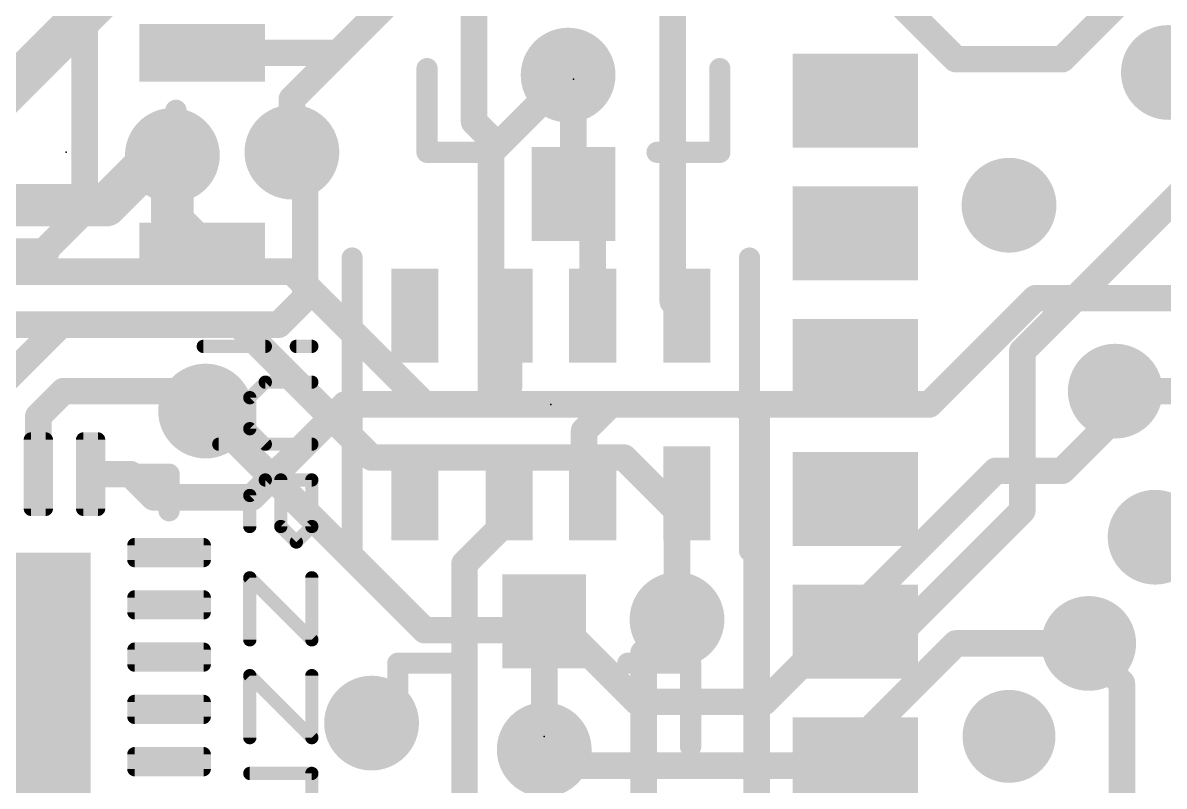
# Model space of a CAD drawing. Extents: x -6.8 to 60.3, y -8.9 to 34.9.
# Drawn here: x 17.49 to 28.41, y 5.49 to 12.79 of the extents above; entities that cross this region are included whole.
import ezdxf

# ---------------------------------------------------------------- set-up
doc = ezdxf.new("R2010")
doc.units = 0
for name, color, linetype in [('1', 12, 'CONTINUOUS'), ('16', 132, 'CONTINUOUS'), ('18', 110, 'CONTINUOUS'), ('21', 40, 'CONTINUOUS'), ('23', 40, 'CONTINUOUS')]:
    doc.layers.add(name, color=color, linetype=linetype)

# ---------------------------------------------------------------- blocks, each defined once
blk = doc.blocks.new('RECT128000X44800R50')
at = {"const_width": 0.07}
blk.add_lwpolyline([(0.365, -0.07), (0.365, 0.07, 0.4142), (0.33, 0.105), (-0.33, 0.105, 0.4142), (-0.365, 0.07), (-0.365, -0.07, 0.4142), (-0.33, -0.105), (0.33, -0.105, 0.4142)], format="xyb", close=True, dxfattribs=at)
blk.add_solid([(-0.3475, -0.0875), (0.3475, -0.0875), (-0.3475, 0.0875), (0.3475, 0.0875)])
blk = doc.blocks.new('RECT')
blk.add_solid([(-0.5, -0.5), (0.5, -0.5), (-0.5, 0.5), (0.5, 0.5)])
blk = doc.blocks.new('ROUNDV')
at = {"const_width": 0.5}
blk.add_lwpolyline([(0, -0.25, 1), (0, 0.25, 1), (0, -0.25)], format="xyb", dxfattribs=at)

msp = doc.modelspace()

# ---------------------------------------------------------------- linework, layer by layer
at = {"layer": '1'}
for points, const_width in [([(18.0848, 10.9982), (18.0848, 13.208)], 0.254), ([(21.8084, 13.2555), (21.8084, 11.8466)], 0.254), ([(23.7084, 13.2555), (23.7084, 10.1281)], 0.254), ([(20.508, 12.507), (21.082, 13.081)], 0.254), ([(19.746, 12.507), (19.2071, 12.507)], 0.254), ([(19.746, 12.507), (20.508, 12.507)], 0.254), ([(27.051, 9.652), (29.718, 12.319)], 0.254), ([(22.7584, 12.2428), (22.7076, 12.2936)], 0.254), ([(22.7584, 11.1555), (22.7584, 12.2428)], 0.254), ([(21.8084, 11.8466), (21.971, 11.684)], 0.254), ([(21.971, 11.684), (21.971, 10.1655)], 0.254), ([(18.923, 10.8911), (18.923, 11.5261)], 0.4064), ([(20.193, 11.43), (20.066, 11.557)], 0.254), ([(20.193, 10.16), (20.193, 11.43)], 0.254), ([(22.7584, 11.1555), (22.9425, 10.9714)], 0.254), ([(17.719, 10.6324), (18.0848, 10.9982)], 0.254), ([(19.2071, 10.607), (18.923, 10.8911)], 0.4064), ([(22.9425, 10.9714), (22.9425, 9.994)], 0.254), ([(16.6069, 10.607), (17.719, 10.607)], 0.254), ([(17.719, 10.607), (17.719, 10.6324)], 0.254), ([(19.939, 9.906), (20.193, 10.16)], 0.254), ([(21.971, 10.1655), (22.1425, 9.994)], 0.254), ([(23.7084, 10.1281), (23.8425, 9.994)], 0.254), ([(22.1425, 9.3155), (22.1425, 9.994)], 0.254), ([(17.8562, 9.906), (17.141, 9.1908)], 0.254), ([(17.8562, 9.906), (19.939, 9.906)], 0.254), ([(27.051, 8.128), (27.051, 9.652)], 0.254), ([(17.641, 9.0304), (17.8816, 9.271)], 0.254), ([(17.8816, 9.271), (19.05, 9.271)], 0.254), ([(19.05, 9.271), (19.2405, 9.0805)], 0.254), ([(21.971, 9.144), (22.1425, 9.3155)], 0.254), ([(27.94, 9.271), (29.845, 9.271)], 0.254), ([(19.685, 8.255), (20.574, 9.144)], 0.254), ([(20.574, 9.144), (21.971, 9.144)], 0.254), ([(23.114, 9.144), (22.86, 8.89)], 0.254), ([(24.384, 9.144), (23.114, 9.144)], 0.254), ([(24.511, 9.017), (24.384, 9.144)], 0.254), ([(17.641, 8.477), (17.641, 9.0304)], 0.254), ([(24.511, 4.699), (24.511, 9.017)], 0.254), ([(22.86, 8.89), (22.86, 8.3765)], 0.254), ([(18.522, 8.477), (18.141, 8.477)], 0.254), ([(18.744, 8.255), (18.522, 8.477)], 0.254), ([(22.1425, 8.294), (22.1425, 8.0455)], 0.254), ([(22.86, 8.3765), (22.9425, 8.294)], 0.254), ([(22.987, 8.3385), (22.9425, 8.294)], 0.254), ([(23.8425, 8.294), (23.749, 8.2005)], 0.254), ([(18.744, 8.255), (19.685, 8.255)], 0.254), ([(23.749, 8.2005), (23.749, 7.0866)], 0.254), ([(25.908, 6.985), (27.051, 8.128)], 0.254), ([(22.1425, 8.0455), (21.717, 7.62)], 0.254), ([(21.717, 7.62), (21.717, 5.334)], 0.254), ([(23.429, 6.7666), (23.749, 7.0866)], 0.254), ([(22.479, 7.069), (22.479, 5.842)], 0.254), ([(25.342, 6.858), (25.454, 6.97)], 0.254), ([(25.469, 6.985), (25.454, 6.97)], 0.254), ([(25.908, 6.985), (25.469, 6.985)], 0.254), ([(23.429, 4.969), (23.429, 6.7666)], 0.254), ([(27.686, 6.858), (27.686, 6.7945)], 0.254), ([(27.686, 6.7945), (28.0035, 6.477)], 0.254), ([(28.0035, 6.477), (28.0035, 4.445)], 0.254)]:
    msp.add_lwpolyline(points, dxfattribs=dict(at, const_width=const_width))
for points, const_width in [([(19.2071, 12.5705, 1), (19.2071, 12.4435)], 0.127), ([(19.746, 12.5705, 1), (19.746, 12.4435)], 0.127), ([(19.746, 12.4435, 1), (19.746, 12.5705)], 0.127), ([(20.4631, 12.5519, 1), (20.5529, 12.4621)], 0.127), ([(20.508, 12.4435, 1), (20.508, 12.5705)], 0.127), ([(22.7525, 12.3385, 1), (22.6627, 12.2487)], 0.127), ([(22.8219, 12.2428, 1), (22.6949, 12.2428)], 0.127), ([(22.7135, 12.1979, 1), (22.8033, 12.2877)], 0.127), ([(21.8533, 11.8915, 1), (21.7635, 11.8017)], 0.127), ([(21.7449, 11.8466, 1), (21.8719, 11.8466)], 0.127), ([(22.0345, 11.684, 1), (21.9075, 11.684)], 0.127), ([(21.9261, 11.6391, 1), (22.0159, 11.7289)], 0.127), ([(19.0246, 11.5261, 1), (18.8214, 11.5261)], 0.2032), ([(20.1109, 11.6019, 1), (20.0211, 11.5121)], 0.127), ([(20.2565, 11.43, 1), (20.1295, 11.43)], 0.127), ([(20.1481, 11.3851, 1), (20.2379, 11.4749)], 0.127), ([(22.8033, 11.2004, 1), (22.7135, 11.1106)], 0.127), ([(22.6949, 11.1555, 1), (22.8219, 11.1555)], 0.127), ([(18.0213, 10.9982, 1), (18.1483, 10.9982)], 0.127), ([(18.1297, 10.9533, 1), (18.0399, 11.0431)], 0.127), ([(18.9948, 10.9629, 1), (18.8512, 10.8193)], 0.2032), ([(23.006, 10.9714, 1), (22.879, 10.9714)], 0.127), ([(22.8976, 10.9265, 1), (22.9874, 11.0163)], 0.127), ([(18.8214, 10.8911, 1), (19.0246, 10.8911)], 0.2032), ([(17.7825, 10.6324, 1), (17.6555, 10.6324)], 0.127), ([(17.6741, 10.6773, 1), (17.7639, 10.5875)], 0.127), ([(17.719, 10.5435, 1), (17.719, 10.6705)], 0.127), ([(19.1353, 10.5352, 1), (19.2789, 10.6788)], 0.2032), ([(17.6555, 10.607, 1), (17.7825, 10.607)], 0.127), ([(20.2379, 10.1151, 1), (20.1481, 10.2049)], 0.127), ([(22.0159, 10.2104, 1), (21.9261, 10.1206)], 0.127), ([(20.1295, 10.16, 1), (20.2565, 10.16)], 0.127), ([(21.9075, 10.1655, 1), (22.0345, 10.1655)], 0.127), ([(23.7533, 10.173, 1), (23.6635, 10.0832)], 0.127), ([(23.6449, 10.1281, 1), (23.7719, 10.1281)], 0.127), ([(22.206, 9.994, 1), (22.079, 9.994)], 0.127), ([(22.0976, 9.9491, 1), (22.1874, 10.0389)], 0.127), ([(22.879, 9.994, 1), (23.006, 9.994)], 0.127), ([(23.7976, 9.9491, 1), (23.8874, 10.0389)], 0.127), ([(17.8562, 9.9695, 1), (17.8562, 9.8425)], 0.127), ([(17.9011, 9.8611, 1), (17.8113, 9.9509)], 0.127), ([(19.8941, 9.9509, 1), (19.9839, 9.8611)], 0.127), ([(19.939, 9.8425, 1), (19.939, 9.9695)], 0.127), ([(27.1145, 9.652, 1), (26.9875, 9.652)], 0.127), ([(27.0061, 9.6969, 1), (27.0959, 9.6071)], 0.127), ([(17.8816, 9.3345, 1), (17.8816, 9.2075)], 0.127), ([(17.9265, 9.2261, 1), (17.8367, 9.3159)], 0.127), ([(19.0949, 9.3159, 1), (19.0051, 9.2261)], 0.127), ([(19.05, 9.2075, 1), (19.05, 9.3345)], 0.127), ([(22.1874, 9.2706, 1), (22.0976, 9.3604)], 0.127), ([(27.94, 9.3345, 1), (27.94, 9.2075)], 0.127), ([(22.079, 9.3155, 1), (22.206, 9.3155)], 0.127), ([(19.1956, 9.0356, 1), (19.2854, 9.1254)], 0.127), ([(20.574, 9.2075, 1), (20.574, 9.0805)], 0.127), ([(20.6189, 9.0991, 1), (20.5291, 9.1889)], 0.127), ([(21.9261, 9.1889, 1), (22.0159, 9.0991)], 0.127), ([(21.971, 9.0805, 1), (21.971, 9.2075)], 0.127), ([(23.114, 9.2075, 1), (23.114, 9.0805)], 0.127), ([(23.1589, 9.0991, 1), (23.0691, 9.1889)], 0.127), ([(24.4289, 9.1889, 1), (24.3391, 9.0991)], 0.127), ([(24.384, 9.0805, 1), (24.384, 9.2075)], 0.127), ([(17.7045, 9.0304, 1), (17.5775, 9.0304)], 0.127), ([(17.5961, 9.0753, 1), (17.6859, 8.9855)], 0.127), ([(24.5745, 9.017, 1), (24.4475, 9.017)], 0.127), ([(24.4661, 8.9721, 1), (24.5559, 9.0619)], 0.127), ([(22.9235, 8.89, 1), (22.7965, 8.89)], 0.127), ([(22.8151, 8.9349, 1), (22.9049, 8.8451)], 0.127), ([(17.5775, 8.477, 1), (17.7045, 8.477)], 0.127), ([(18.141, 8.5405, 1), (18.141, 8.4135)], 0.127), ([(18.5669, 8.5219, 1), (18.4771, 8.4321)], 0.127), ([(18.522, 8.4135, 1), (18.522, 8.5405)], 0.127), ([(22.206, 8.294, 1), (22.079, 8.294)], 0.127), ([(22.9049, 8.4214, 1), (22.8151, 8.3316)], 0.127), ([(22.7965, 8.3765, 1), (22.9235, 8.3765)], 0.127), ([(23.0319, 8.2936, 1), (22.9421, 8.3834)], 0.127), ([(23.8874, 8.2491, 1), (23.7976, 8.3389)], 0.127), ([(18.744, 8.3185, 1), (18.744, 8.1915)], 0.127), ([(18.6991, 8.2101, 1), (18.7889, 8.2999)], 0.127), ([(19.6401, 8.2999, 1), (19.7299, 8.2101)], 0.127), ([(19.685, 8.1915, 1), (19.685, 8.3185)], 0.127), ([(22.8976, 8.3389, 1), (22.9874, 8.2491)], 0.127), ([(22.8976, 8.2491, 1), (22.9874, 8.3389)], 0.127), ([(23.8125, 8.2005, 1), (23.6855, 8.2005)], 0.127), ([(23.7041, 8.2454, 1), (23.7939, 8.1556)], 0.127), ([(26.9875, 8.128, 1), (27.1145, 8.128)], 0.127), ([(27.0959, 8.0831, 1), (27.0061, 8.1729)], 0.127), ([(22.079, 8.0455, 1), (22.206, 8.0455)], 0.127), ([(22.1874, 8.0006, 1), (22.0976, 8.0904)], 0.127), ([(21.7805, 7.62, 1), (21.6535, 7.62)], 0.127), ([(21.6721, 7.6649, 1), (21.7619, 7.5751)], 0.127), ([(23.7939, 7.0417, 1), (23.7041, 7.1315)], 0.127), ([(22.5425, 7.069, 1), (22.4155, 7.069)], 0.127), ([(23.6855, 7.0866, 1), (23.8125, 7.0866)], 0.127), ([(25.469, 7.0485, 1), (25.469, 6.9215)], 0.127), ([(25.4989, 6.9251, 1), (25.4091, 7.0149)], 0.127), ([(25.5139, 6.9401, 1), (25.4241, 7.0299)], 0.127), ([(25.908, 6.9215, 1), (25.908, 7.0485)], 0.127), ([(25.4091, 7.0149, 1), (25.4989, 6.9251)], 0.127), ([(25.8631, 7.0299, 1), (25.9529, 6.9401)], 0.127), ([(23.4925, 6.7666, 1), (23.3655, 6.7666)], 0.127), ([(25.2971, 6.9029, 1), (25.3869, 6.8131)], 0.127), ([(27.7495, 6.858, 1), (27.6225, 6.858)], 0.127), ([(27.7309, 6.8394, 1), (27.6411, 6.7496)], 0.127), ([(23.3841, 6.8115, 1), (23.4739, 6.7217)], 0.127), ([(27.6225, 6.7945, 1), (27.7495, 6.7945)], 0.127), ([(28.067, 6.477, 1), (27.94, 6.477)], 0.127), ([(27.9586, 6.4321, 1), (28.0484, 6.5219)], 0.127), ([(22.4155, 5.842, 1), (22.5425, 5.842)], 0.127)]:
    msp.add_lwpolyline(points, format="xyb", dxfattribs=dict(at, const_width=const_width))
at = {"layer": '16'}
for points, const_width in [([(16.891, 11.684), (20.447, 15.24)], 0.4064), ([(21.717, 13.716), (20.066, 12.065)], 0.254), ([(26.416, 12.446), (25.146, 13.716)], 0.254), ([(28.194, 13.208), (27.432, 12.446)], 0.254), ([(27.432, 12.446), (26.416, 12.446)], 0.254), ([(21.971, 11.557), (22.7076, 12.2936)], 0.254), ([(20.066, 12.065), (20.066, 11.557)], 0.254), ([(18.7651, 11.5261), (18.288, 11.049)], 0.4064), ([(18.923, 11.5261), (18.7651, 11.5261)], 0.4064), ([(21.971, 9.144), (21.971, 11.557)], 0.254), ([(15.367, 11.049), (18.288, 11.049)], 0.4064), ([(16.129, 10.414), (20.066, 10.414)], 0.254), ([(21.336, 9.144), (20.066, 10.414)], 0.254), ([(27.178, 10.16), (26.162, 9.144)], 0.254), ([(27.178, 10.16), (29.464, 10.16)], 0.254), ([(16.764, 9.906), (19.558, 9.906)], 0.254), ([(19.558, 9.906), (20.828, 8.636)], 0.254), ([(27.94, 9.017), (27.94, 9.271)], 0.254), ([(19.2405, 9.0805), (21.336, 6.985)], 0.254), ([(21.971, 9.144), (21.336, 9.144)], 0.254), ([(26.162, 9.144), (21.971, 9.144)], 0.254), ([(27.432, 8.509), (27.94, 9.017)], 0.254), ([(20.828, 8.636), (23.241, 8.636)], 0.254), ([(23.241, 8.636), (23.749, 8.128)], 0.254), ([(24.5872, 6.2992), (26.797, 8.509)], 0.254), ([(26.797, 8.509), (27.432, 8.509)], 0.254), ([(23.749, 8.128), (23.749, 7.0866)], 0.254), ([(21.336, 6.985), (22.6822, 6.985)], 0.254), ([(22.6822, 6.985), (23.368, 6.2992)], 0.254), ([(26.416, 6.858), (25.2476, 5.6896)], 0.254), ([(26.416, 6.858), (27.686, 6.858)], 0.254), ([(23.368, 6.2992), (24.5872, 6.2992)], 0.254), ([(22.6314, 5.6896), (22.479, 5.842)], 0.254), ([(25.2476, 5.6896), (22.6314, 5.6896)], 0.254)]:
    msp.add_lwpolyline(points, dxfattribs=dict(at, const_width=const_width))
for points, const_width in [([(26.416, 12.5095, 1), (26.416, 12.3825)], 0.127), ([(26.3711, 12.4011, 1), (26.4609, 12.4909)], 0.127), ([(27.3871, 12.4909, 1), (27.4769, 12.4011)], 0.127), ([(27.432, 12.3825, 1), (27.432, 12.5095)], 0.127), ([(22.7525, 12.2487, 1), (22.6627, 12.3385)], 0.127), ([(20.1295, 12.065, 1), (20.0025, 12.065)], 0.127), ([(20.0211, 12.1099, 1), (20.1109, 12.0201)], 0.127), ([(18.7651, 11.6277, 1), (18.7651, 11.4245)], 0.2032), ([(18.8369, 11.4543, 1), (18.6933, 11.5979)], 0.2032), ([(18.923, 11.4245, 1), (18.923, 11.6277)], 0.2032), ([(22.0345, 11.557, 1), (21.9075, 11.557)], 0.127), ([(20.0025, 11.557, 1), (20.1295, 11.557)], 0.127), ([(21.9261, 11.6019, 1), (22.0159, 11.5121)], 0.127), ([(18.288, 10.9474, 1), (18.288, 11.1506)], 0.2032), ([(18.2162, 11.1208, 1), (18.3598, 10.9772)], 0.2032), ([(20.1109, 10.4589, 1), (20.0211, 10.3691)], 0.127), ([(20.066, 10.3505, 1), (20.066, 10.4775)], 0.127), ([(27.178, 10.2235, 1), (27.178, 10.0965)], 0.127), ([(27.2229, 10.1151, 1), (27.1331, 10.2049)], 0.127), ([(19.6029, 9.9509, 1), (19.5131, 9.8611)], 0.127), ([(19.558, 9.8425, 1), (19.558, 9.9695)], 0.127), ([(28.0035, 9.271, 1), (27.8765, 9.271)], 0.127), ([(19.2854, 9.1254, 1), (19.1956, 9.0356)], 0.127), ([(21.336, 9.2075, 1), (21.336, 9.0805)], 0.127), ([(21.2911, 9.0991, 1), (21.3809, 9.1889)], 0.127), ([(21.971, 9.2075, 1), (21.971, 9.0805)], 0.127), ([(21.9075, 9.144, 1), (22.0345, 9.144)], 0.127), ([(21.971, 9.0805, 1), (21.971, 9.2075)], 0.127), ([(26.1171, 9.1889, 1), (26.2069, 9.0991)], 0.127), ([(26.162, 9.0805, 1), (26.162, 9.2075)], 0.127), ([(27.8765, 9.017, 1), (28.0035, 9.017)], 0.127), ([(27.9849, 8.9721, 1), (27.8951, 9.0619)], 0.127), ([(20.828, 8.6995, 1), (20.828, 8.5725)], 0.127), ([(20.7831, 8.5911, 1), (20.8729, 8.6809)], 0.127), ([(23.2859, 8.6809, 1), (23.1961, 8.5911)], 0.127), ([(23.241, 8.5725, 1), (23.241, 8.6995)], 0.127), ([(26.797, 8.5725, 1), (26.797, 8.4455)], 0.127), ([(26.8419, 8.4641, 1), (26.7521, 8.5539)], 0.127), ([(27.432, 8.4455, 1), (27.432, 8.5725)], 0.127), ([(27.3871, 8.5539, 1), (27.4769, 8.4641)], 0.127), ([(23.8125, 8.128, 1), (23.6855, 8.128)], 0.127), ([(23.7041, 8.0831, 1), (23.7939, 8.1729)], 0.127), ([(21.336, 7.0485, 1), (21.336, 6.9215)], 0.127), ([(22.7271, 7.0299, 1), (22.6373, 6.9401)], 0.127), ([(22.6822, 6.9215, 1), (22.6822, 7.0485)], 0.127), ([(23.6855, 7.0866, 1), (23.8125, 7.0866)], 0.127), ([(21.2911, 6.9401, 1), (21.3809, 7.0299)], 0.127), ([(26.416, 6.9215, 1), (26.416, 6.7945)], 0.127), ([(26.4609, 6.8131, 1), (26.3711, 6.9029)], 0.127), ([(27.686, 6.7945, 1), (27.686, 6.9215)], 0.127), ([(23.368, 6.3627, 1), (23.368, 6.2357)], 0.127), ([(23.3231, 6.2543, 1), (23.4129, 6.3441)], 0.127), ([(24.5423, 6.3441, 1), (24.6321, 6.2543)], 0.127), ([(24.5872, 6.2357, 1), (24.5872, 6.3627)], 0.127), ([(22.5239, 5.8869, 1), (22.4341, 5.7971)], 0.127), ([(22.6314, 5.7531, 1), (22.6314, 5.6261)], 0.127), ([(22.5865, 5.6447, 1), (22.6763, 5.7345)], 0.127), ([(25.2027, 5.7345, 1), (25.2925, 5.6447)], 0.127), ([(25.2476, 5.6261, 1), (25.2476, 5.7531)], 0.127)]:
    msp.add_lwpolyline(points, format="xyb", dxfattribs=dict(at, const_width=const_width))
at = {"layer": '21'}
for points, const_width in [([(21.3584, 11.5555), (21.3584, 12.3555)], 0.2032), ([(24.1584, 11.5555), (24.1584, 12.3555)], 0.2032), ([(18.957, 11.957), (18.957, 11.157)], 0.2032), ([(21.9584, 11.5555), (21.3584, 11.5555)], 0.2032), ([(23.5584, 11.5555), (24.1584, 11.5555)], 0.2032), ([(20.6425, 7.744), (20.6425, 10.544)], 0.2032), ([(24.4425, 10.544), (24.4425, 7.744)], 0.2032), ([(18.707, 9.907), (17.107, 9.907)], 0.2032), ([(19.2184, 9.6991), (19.8116, 9.6991)], 0.127), ([(20.1082, 9.6991), (20.2565, 9.6991)], 0.127), ([(19.6633, 9.2085), (19.8116, 9.3568)], 0.127), ([(19.8116, 9.3568), (20.2565, 9.3568)], 0.127), ([(19.6633, 8.9119), (19.6633, 9.2085)], 0.127), ([(19.8116, 8.7636), (19.6633, 8.9119)], 0.127), ([(19.3667, 8.7636), (20.2565, 8.7636)], 0.127), ([(18.891, 8.477), (18.541, 8.477)], 0.2032), ([(18.891, 8.127), (18.891, 8.477)], 0.2032), ([(19.6633, 8.273), (19.8116, 8.4213)], 0.127), ([(19.8116, 8.4213), (20.2565, 8.4213)], 0.127), ([(19.9599, 7.9764), (19.9599, 8.4213)], 0.127), ([(20.2565, 8.4213), (20.2565, 7.9764)], 0.127), ([(19.6633, 7.9764), (19.6633, 8.273)], 0.127), ([(20.1082, 7.8281), (19.9599, 7.9764)], 0.127), ([(20.2565, 7.9764), (20.1082, 7.8281)], 0.127), ([(19.6633, 6.8926), (19.6633, 7.4858)], 0.127), ([(19.6633, 7.4858), (20.2565, 6.8926)], 0.127), ([(20.2565, 6.8926), (20.2565, 7.4858)], 0.127), ([(21.679, 6.669), (21.079, 6.669)], 0.2032), ([(21.079, 6.669), (21.079, 5.869)], 0.2032), ([(23.279, 6.669), (23.879, 6.669)], 0.2032), ([(23.879, 6.669), (23.879, 5.869)], 0.2032), ([(19.6633, 5.9571), (19.6633, 6.5502)], 0.127), ([(19.6633, 6.5502), (20.2565, 5.9571)], 0.127), ([(20.2565, 5.9571), (20.2565, 6.5502)], 0.127), ([(20.2565, 5.6147), (19.6633, 5.6147)], 0.127), ([(20.2565, 5.1698), (20.2565, 5.6147)], 0.127)]:
    msp.add_lwpolyline(points, dxfattribs=dict(at, const_width=const_width))
for points, const_width in [([(21.4092, 12.3555, 1), (21.3076, 12.3555)], 0.1016), ([(24.2092, 12.3555, 1), (24.1076, 12.3555)], 0.1016), ([(19.0078, 11.957, 1), (18.9062, 11.957)], 0.1016), ([(21.3584, 11.6063, 1), (21.3584, 11.5047)], 0.1016), ([(21.3076, 11.5555, 1), (21.4092, 11.5555)], 0.1016), ([(21.9584, 11.5047, 1), (21.9584, 11.6063)], 0.1016), ([(23.5584, 11.6063, 1), (23.5584, 11.5047)], 0.1016), ([(24.1076, 11.5555, 1), (24.2092, 11.5555)], 0.1016), ([(24.1584, 11.5047, 1), (24.1584, 11.6063)], 0.1016), ([(18.9062, 11.157, 1), (19.0078, 11.157)], 0.1016), ([(20.6933, 10.544, 1), (20.5917, 10.544)], 0.1016), ([(24.4933, 10.544, 1), (24.3917, 10.544)], 0.1016), ([(18.707, 9.8562, 1), (18.707, 9.9578)], 0.1016), ([(19.2184, 9.7309, 1), (19.2184, 9.6674)], 0.0635), ([(19.8116, 9.6674, 1), (19.8116, 9.7309)], 0.0635), ([(20.1082, 9.7309, 1), (20.1082, 9.6674)], 0.0635), ([(20.2565, 9.6674, 1), (20.2565, 9.7309)], 0.0635), ([(19.8116, 9.3885, 1), (19.8116, 9.325)], 0.0635), ([(19.8341, 9.3343, 1), (19.7892, 9.3792)], 0.0635), ([(20.2565, 9.325, 1), (20.2565, 9.3885)], 0.0635), ([(19.6951, 9.2085, 1), (19.6316, 9.2085)], 0.0635), ([(19.6409, 9.2309, 1), (19.6858, 9.186)], 0.0635), ([(19.6858, 8.9344, 1), (19.6409, 8.8895)], 0.0635), ([(19.6316, 8.9119, 1), (19.6951, 8.9119)], 0.0635), ([(19.3667, 8.7954, 1), (19.3667, 8.7319)], 0.0635), ([(19.7892, 8.7412, 1), (19.8341, 8.7861)], 0.0635), ([(20.2565, 8.7319, 1), (20.2565, 8.7954)], 0.0635), ([(18.541, 8.5278, 1), (18.541, 8.4262)], 0.1016), ([(18.9418, 8.477, 1), (18.8402, 8.477)], 0.1016), ([(18.891, 8.4262, 1), (18.891, 8.5278)], 0.1016), ([(19.8116, 8.453, 1), (19.8116, 8.3895)], 0.0635), ([(19.8341, 8.3988, 1), (19.7892, 8.4437)], 0.0635), ([(19.9917, 8.4213, 1), (19.9282, 8.4213)], 0.0635), ([(20.2883, 8.4213, 1), (20.2248, 8.4213)], 0.0635), ([(20.2565, 8.3895, 1), (20.2565, 8.453)], 0.0635), ([(19.6951, 8.273, 1), (19.6316, 8.273)], 0.0635), ([(19.6409, 8.2954, 1), (19.6858, 8.2505)], 0.0635), ([(18.8402, 8.127, 1), (18.9418, 8.127)], 0.1016), ([(19.6316, 7.9764, 1), (19.6951, 7.9764)], 0.0635), ([(19.9282, 7.9764, 1), (19.9917, 7.9764)], 0.0635), ([(19.9824, 7.9988, 1), (19.9375, 7.9539)], 0.0635), ([(20.2248, 7.9764, 1), (20.2883, 7.9764)], 0.0635), ([(20.279, 7.9539, 1), (20.234, 7.9988)], 0.0635), ([(20.0858, 7.8505, 1), (20.1307, 7.8056)], 0.0635), ([(20.0858, 7.8056, 1), (20.1307, 7.8505)], 0.0635), ([(20.5917, 7.744, 1), (20.6933, 7.744)], 0.1016), ([(24.3917, 7.744, 1), (24.4933, 7.744)], 0.1016), ([(19.6951, 7.4858, 1), (19.6316, 7.4858)], 0.0635), ([(19.6858, 7.5082, 1), (19.6409, 7.4633)], 0.0635), ([(20.2883, 7.4858, 1), (20.2248, 7.4858)], 0.0635), ([(19.6316, 6.8926, 1), (19.6951, 6.8926)], 0.0635), ([(20.2248, 6.8926, 1), (20.2883, 6.8926)], 0.0635), ([(20.234, 6.8701, 1), (20.279, 6.915)], 0.0635), ([(21.079, 6.7198, 1), (21.079, 6.6182)], 0.1016), ([(21.1298, 6.669, 1), (21.0282, 6.669)], 0.1016), ([(21.679, 6.6182, 1), (21.679, 6.7198)], 0.1016), ([(23.279, 6.7198, 1), (23.279, 6.6182)], 0.1016), ([(23.9298, 6.669, 1), (23.8282, 6.669)], 0.1016), ([(23.879, 6.6182, 1), (23.879, 6.7198)], 0.1016), ([(19.6951, 6.5502, 1), (19.6316, 6.5502)], 0.0635), ([(19.6858, 6.5727, 1), (19.6409, 6.5278)], 0.0635), ([(20.2883, 6.5502, 1), (20.2248, 6.5502)], 0.0635), ([(20.234, 5.9346, 1), (20.279, 5.9795)], 0.0635), ([(19.6316, 5.9571, 1), (19.6951, 5.9571)], 0.0635), ([(20.2248, 5.9571, 1), (20.2883, 5.9571)], 0.0635), ([(21.0282, 5.869, 1), (21.1298, 5.869)], 0.1016), ([(23.8282, 5.869, 1), (23.9298, 5.869)], 0.1016), ([(19.6633, 5.6465, 1), (19.6633, 5.583)], 0.0635), ([(20.2883, 5.6147, 1), (20.2248, 5.6147)], 0.0635), ([(20.2565, 5.583, 1), (20.2565, 5.6465)], 0.0635)]:
    msp.add_lwpolyline(points, format="xyb", dxfattribs=dict(at, const_width=const_width))
at = {"layer": '23'}
for p in [(22.7584, 12.2555), (17.907, 11.557), (22.5425, 9.144), (22.479, 5.969)]:
    msp.add_point(p, dxfattribs=at)

# ---------------------------------------------------------------- block references
at = {"layer": '1'}
for p, xscale, yscale, rotation in [((19.2071, 12.507), 0.55, 1.2, 270), ((25.454, 12.05), 1.2, 0.9, 180), ((22.7584, 11.1555), 0.8, 0.9, 180), ((25.454, 10.78), 1.2, 0.9, 180), ((19.2071, 10.607), 0.55, 1.2, 270), ((25.454, 9.51), 1.2, 0.9, 180), ((25.454, 8.24), 1.2, 0.9, 180), ((25.454, 6.97), 1.2, 0.9, 180), ((25.454, 5.7), 1.2, 0.9, 180)]:
    msp.add_blockref('RECT', p, dxfattribs=dict(at, xscale=xscale, yscale=yscale, rotation=rotation))
for p, xscale, yscale in [((21.2425, 9.994), 0.45, 0.9), ((22.1425, 9.994), 0.45, 0.9), ((22.9425, 9.994), 0.45, 0.9), ((23.8425, 9.994), 0.45, 0.9), ((21.2425, 8.294), 0.45, 0.9), ((22.1425, 8.294), 0.45, 0.9), ((22.9425, 8.294), 0.45, 0.9), ((23.8425, 8.294), 0.45, 0.9), ((16.891, 6.477), 2.5, 2.5), ((22.479, 7.069), 0.8, 0.9)]:
    msp.add_blockref('RECT', p, dxfattribs=dict(at, xscale=xscale, yscale=yscale))
at = {"layer": '1', "rotation": 270}
for p in [(17.641, 8.477), (18.141, 8.477)]:
    msp.add_blockref('RECT128000X44800R50', p, dxfattribs=at)
at = {"layer": '1'}
for p in [(18.891, 7.727), (18.891, 7.227), (18.891, 6.727), (18.891, 6.227), (18.891, 5.727)]:
    msp.add_blockref('RECT128000X44800R50', p, dxfattribs=at)
at = {"layer": '18'}
for p, xscale, yscale in [((28.448, 12.319), 0.9064, 0.9064), ((28.448, 12.319), 0.9064, 0.9064), ((22.7076, 12.2936), 0.9064, 0.9064), ((22.7076, 12.2936), 0.9064, 0.9064), ((20.066, 11.557), 0.9064, 0.9064), ((20.066, 11.557), 0.9064, 0.9064), ((18.923, 11.5261), 0.9064, 0.9064), ((18.923, 11.5261), 0.9064, 0.9064), ((26.924, 11.049), 0.9064, 0.9064), ((26.924, 11.049), 0.9064, 0.9064), ((27.94, 9.271), 0.9064, 0.9064), ((27.94, 9.271), 0.9064, 0.9064), ((19.2405, 9.0805), 0.9064, 0.9064), ((19.2405, 9.0805), 0.9064, 0.9064), ((28.321, 7.874), 0.9064, 0.9064), ((28.321, 7.874), 0.9064, 0.9064), ((23.749, 7.0866), 0.9064, 0.9064), ((23.749, 7.0866), 0.9064, 0.9064), ((27.686, 6.858), 0.9064, 0.9064), ((27.686, 6.858), 0.9064, 0.9064), ((17.272, 6.477), 0.9064, 0.9064), ((17.272, 6.477), 0.9064, 0.9064), ((20.828, 6.096), 0.9064, 0.9064), ((20.828, 6.096), 0.9064, 0.9064), ((26.924, 5.969), 0.889, 0.889), ((26.924, 5.969), 0.889, 0.889), ((22.479, 5.842), 0.9064, 0.9064), ((22.479, 5.842), 0.9064, 0.9064)]:
    msp.add_blockref('ROUNDV', p, dxfattribs=dict(at, xscale=xscale, yscale=yscale))

doc.saveas('drawing.dxf')
